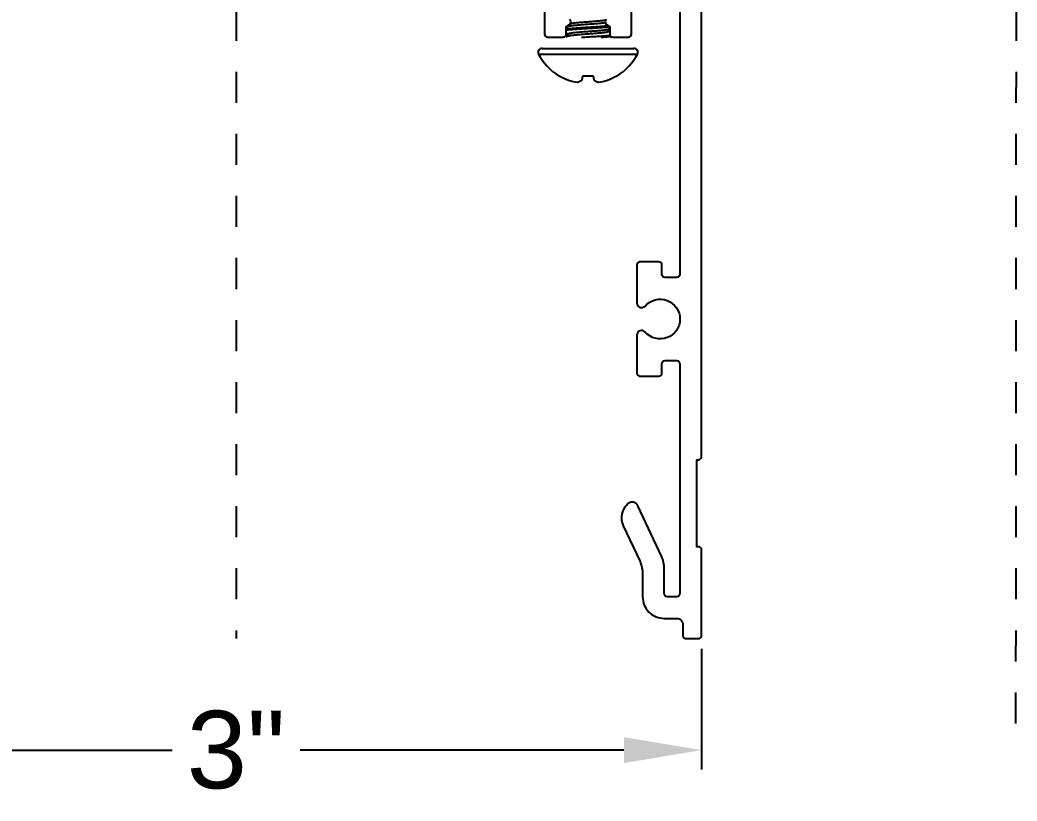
# Model space of a CAD drawing. Extents: x -5.7 to 6.1, y -1.2 to 8.2.
# Drawn here: x -0.697 to 2.517, y -0.524 to 1.994 of the extents above; entities that cross this region are included whole.
import ezdxf

# ---------------------------------------------------------------- set-up
doc = ezdxf.new("R2010")
doc.units = 0
doc.header["$LTSCALE"] = 0.5
doc.header["$MEASUREMENT"] = 0
doc.linetypes.add('PHANTOM', pattern=[0.5, 0.25, -0.05, 0.05, -0.05, 0.05, -0.05])
doc.layers.get('Defpoints').update_dxf_attribs({"linetype": 'CONTINUOUS'})
doc.layers.add('Construction', color=60, linetype='PHANTOM', plot=False)
doc.layers.add('CUST DWG', color=60, linetype='CONTINUOUS', lineweight=20)
doc.layers.add('Hardware', color=242, linetype='CONTINUOUS')
doc.layers.add('Housing', color=150, linetype='CONTINUOUS')
doc.styles.get("Standard").update_dxf_attribs({"font": 'arial.ttf'})
doc.dimstyles.new('LSAD_CustDims', dxfattribs={"dimtxt": 1, "dimasz": 1, "dimexe": 0.0625, "dimexo": 0.042969, "dimgap": 0.0625, "dimtad": 0, "dimtih": 1, "dimtoh": 1, "dimdec": 3, "dimzin": 0, "dimdsep": 46, "dimlunit": 4, "dimtxsty": 'Standard', "dimcen": 0.125, "dimclrd": 256, "dimclre": 256, "dimclrt": 256, "dimadec": 0, "dimazin": 0, "dimtfac": 1, "dimtdec": 3, "dimtix": 1, "dimtofl": 0, "dimtmove": 0, "dimatfit": 3, "dimfxl": 1, "dimfrac": 2, "dimtolj": 1, "dimtzin": 0, "dimarcsym": 0})

# ---------------------------------------------------------------- blocks, each defined once
blk = doc.blocks.new('*D4')
at = {"layer": 'CUST DWG', "lineweight": -2, "ltscale": 0.5, "transparency": 16777216}
for p, q in [((-1.5, -0.033), (-1.5, -0.4221)), ((1.5, -0.0329), (1.5, -0.422)), ((-1.25, -0.3596), (-0.2061, -0.3595)), ((1.25, -0.3595), (0.2061, -0.3595))]:
    blk.add_line(p, q, dxfattribs=at)
at = {"layer": 'CUST DWG', "ltscale": 0.5, "transparency": 16777216}
for points in [[(-1.25, -0.3179), (-1.25, -0.4013), (-1.5, -0.3596)], [(1.25, -0.3178), (1.25, -0.4011), (1.5, -0.3595)]]:
    blk.add_solid(points, dxfattribs=at)
at = {"layer": 'Defpoints', "color": 0, "ltscale": 0.5, "transparency": 16777216}
for p in [(-1.5, 0.01), (1.5, 0.0101), (1.5, -0.3595)]:
    blk.add_point(p, dxfattribs=at)
at = {"layer": 'CUST DWG', "ltscale": 0.5, "transparency": 16777216, "insert": (0, -0.3595), "char_height": 0.25, "attachment_point": 5}
blk.add_mtext('\\A1;3"', dxfattribs=at)

msp = doc.modelspace()

# ---------------------------------------------------------------- linework, layer by layer
at = {"layer": 'Construction', "ltscale": 0.5, "transparency": 16777216}
for p, q in [((2.5166, 7.6265), (2.512, -0.3524)), ((0, 3.6265), (0, 0))]:
    msp.add_line(p, q, dxfattribs=at)
at = {"layer": 'Hardware', "linetype": 'Continuous', "lineweight": 25, "transparency": 16777216}
for p, q in [((1.0689, 1.9751), (1.0689, 1.9728)), ((1.1991, 1.9568), (1.1991, 1.9642)), ((1.0689, 1.949), (1.0689, 1.9415)), ((0.986, 1.9021), (1.282, 1.9021)), ((0.9745, 1.8829), (1.2935, 1.8829)), ((1.0392, 1.814), (1.0407, 1.814)), ((1.1147, 1.7995), (1.1173, 1.814)), ((1.1173, 1.814), (1.1507, 1.814)), ((1.1507, 1.814), (1.1533, 1.7995)), ((1.2273, 1.814), (1.2288, 1.814))]:
    msp.add_line(p, q, dxfattribs=at)
for centre, radius, start, end in [((0.986, 1.8891), 0.013, 90, 207.9938), ((1.282, 1.8891), 0.013, 332.0062, 90), ((1.134, 1.9677), 0.1806, 207.9938, 238.3387), ((1.134, 1.9677), 0.1806, 301.6613, 332.0062), ((1.1336, 1.9699), 0.1815, 239.229, 249.8813), ((1.1171, 1.9435), 0.1512, 252.3082, 263.939), ((1.0901, 1.8349), 0.0431, 284.8076, 304.868), ((1.1779, 1.8349), 0.0431, 235.132, 255.1924), ((1.1509, 1.9435), 0.1512, 276.061, 287.6918), ((1.1344, 1.9699), 0.1815, 290.1187, 300.771)]:
    msp.add_arc(centre, radius, start, end, dxfattribs=at)
for points, knots in [([(1.134, 1.988), (1.1368, 1.9882), (1.1423, 1.9886), (1.1507, 1.9893), (1.1588, 1.9899), (1.1666, 1.9906), (1.1739, 1.9913), (1.1803, 1.992), (1.1859, 1.9927), (1.1892, 1.9931), (1.1907, 1.9933), (1.1908, 1.9933)], [0, 0, 0, 0, 0.0884346, 0.1792045, 0.2716016, 0.3648347, 0.4580677, 0.5504648, 0.6412347, 0.7296693, 0.7396386, 0.7396386, 0.7396386, 0.7396386]), ([(1.064, 1.9654), (1.0646, 1.9654), (1.0651, 1.9655), (1.0686, 1.9658), (1.072, 1.9662), (1.0833, 1.9671), (1.0927, 1.9679), (1.113, 1.9692), (1.1238, 1.9699), (1.134, 1.9705)], [0.3494771, 0.3494771, 0.3494771, 0.3494771, 0.375, 0.375, 0.5, 0.5, 0.75, 0.75, 1, 1, 1, 1]), ([(1.064, 1.9615), (1.0655, 1.9616), (1.0691, 1.962), (1.0756, 1.9626), (1.0838, 1.9633), (1.0929, 1.9639), (1.1027, 1.9646), (1.113, 1.9653), (1.1235, 1.966), (1.1305, 1.9664), (1.134, 1.9666)], [0.3909167, 0.3909167, 0.3909167, 0.3909167, 0.4520709, 0.5296362, 0.6085858, 0.6882465, 0.7679072, 0.8468569, 0.9244221, 1, 1, 1, 1]), ([(1.0695, 1.9731), (1.07, 1.9733), (1.071, 1.9738), (1.0738, 1.9744), (1.0775, 1.975), (1.0821, 1.9756), (1.0877, 1.9763), (1.0941, 1.9769), (1.1014, 1.9776), (1.1092, 1.9783), (1.1173, 1.979), (1.1257, 1.9796), (1.1312, 1.98), (1.134, 1.9802)], [0, 0, 0, 0, 0.091126, 0.181896, 0.270331, 0.358765, 0.449535, 0.541932, 0.635165, 0.728398, 0.820796, 0.911565, 1, 1, 1, 1]), ([(1.0772, 1.9828), (1.078, 1.9829), (1.0789, 1.983), (1.0821, 1.9834), (1.0848, 1.9837), (1.0938, 1.9847), (1.1012, 1.9854), (1.1173, 1.9868), (1.1259, 1.9875), (1.134, 1.988)], [0.325081, 0.325081, 0.325081, 0.325081, 0.375, 0.375, 0.5, 0.5, 0.75, 0.75, 1, 1, 1, 1]), ([(1.134, 1.9802), (1.1421, 1.9808), (1.1507, 1.9814), (1.1668, 1.9828), (1.1742, 1.9835), (1.1832, 1.9845), (1.1859, 1.9848), (1.1887, 1.9852), (1.1892, 1.9853), (1.1897, 1.9853)], [0, 0, 0, 0, 0.25, 0.25, 0.5, 0.5, 0.625, 0.625, 0.6524322, 0.6524322, 0.6524322, 0.6524322]), ([(1.134, 1.9705), (1.1375, 1.9707), (1.1445, 1.971), (1.155, 1.9717), (1.1653, 1.9724), (1.1751, 1.9731), (1.1842, 1.9738), (1.1923, 1.9744), (1.197, 1.9749), (1.1992, 1.9751)], [0, 0, 0, 0, 0.0755779, 0.1531431, 0.2320928, 0.3117535, 0.3914142, 0.4703638, 0.5467648, 0.5467648, 0.5467648, 0.5467648]), ([(1.134, 1.9666), (1.1443, 1.9671), (1.155, 1.9678), (1.1753, 1.9692), (1.1847, 1.9699), (1.196, 1.9709), (1.1994, 1.9712), (1.2026, 1.9715), (1.203, 1.9715), (1.2033, 1.9716)], [0, 0, 0, 0, 0.25, 0.25, 0.5, 0.5, 0.625, 0.625, 0.6400216, 0.6400216, 0.6400216, 0.6400216]), ([(1.134, 1.9568), (1.1368, 1.957), (1.1423, 1.9574), (1.1507, 1.958), (1.1588, 1.9587), (1.1666, 1.9594), (1.1739, 1.9601), (1.1803, 1.9608), (1.1859, 1.9614), (1.1905, 1.962), (1.1942, 1.9626), (1.197, 1.9632), (1.198, 1.9637), (1.1985, 1.9639)], [0, 0, 0, 0, 0.088435, 0.179204, 0.271602, 0.364835, 0.458068, 0.550465, 0.641235, 0.729669, 0.818104, 0.908874, 1, 1, 1, 1]), ([(1.0689, 1.949), (1.0689, 1.9497), (1.0707, 1.9504), (1.0756, 1.9513), (1.0775, 1.9516), (1.0821, 1.9522), (1.0848, 1.9525), (1.0938, 1.9535), (1.1012, 1.9542), (1.1173, 1.9556), (1.1259, 1.9562), (1.134, 1.9568)], [0, 0, 0, 0, 0.25, 0.25, 0.375, 0.375, 0.5, 0.5, 0.75, 0.75, 1, 1, 1, 1]), ([(1.0695, 1.9419), (1.07, 1.9421), (1.071, 1.9425), (1.0738, 1.9432), (1.0775, 1.9438), (1.0821, 1.9444), (1.0877, 1.945), (1.0941, 1.9457), (1.1014, 1.9464), (1.1092, 1.9471), (1.1173, 1.9477), (1.1257, 1.9484), (1.134, 1.949), (1.1423, 1.9496), (1.1507, 1.9502), (1.1588, 1.9509), (1.1666, 1.9516), (1.1739, 1.9523), (1.1803, 1.9529), (1.1859, 1.9536), (1.1905, 1.9542), (1.1942, 1.9548), (1.197, 1.9554), (1.1987, 1.9561), (1.199, 1.9566), (1.1991, 1.9568)], [0, 0, 0, 0, 0.043507, 0.086844, 0.129067, 0.171289, 0.214626, 0.25874, 0.303253, 0.347767, 0.391881, 0.435218, 0.47744, 0.519662, 0.562999, 0.607113, 0.651627, 0.69614, 0.740254, 0.783591, 0.825813, 0.868036, 0.911373, 0.955487, 1, 1, 1, 1]), ([(1.1135, 1.938), (1.1168, 1.9382), (1.1236, 1.9386), (1.134, 1.9392), (1.1445, 1.9398), (1.155, 1.9404), (1.1653, 1.9411), (1.1751, 1.9418), (1.1842, 1.9425), (1.1924, 1.9432), (1.1992, 1.9438), (1.203, 1.9442), (1.2047, 1.9444)], [0.4055925, 0.4055925, 0.4055925, 0.4055925, 0.4442206, 0.4832737, 0.5223268, 0.5624068, 0.6032021, 0.6443649, 0.6855277, 0.7263231, 0.7664031, 0.802953, 0.802953, 0.802953, 0.802953]), ([(1.1763, 1.938), (1.179, 1.9382), (1.1846, 1.9386), (1.1924, 1.9393), (1.1994, 1.9399), (1.2041, 1.9404), (1.2064, 1.9407), (1.2071, 1.9408)], [0.683288, 0.683288, 0.683288, 0.683288, 0.7189803, 0.7597757, 0.7998557, 0.8389088, 0.8553483, 0.8553483, 0.8553483, 0.8553483])]:
    msp.add_open_spline(points, degree=3, knots=knots, dxfattribs=at)
for points in [[(1.0695, 1.9731), (1.0677, 1.972), (1.0658, 1.971), (1.064, 1.9699)], [(1.1985, 1.9639), (1.2003, 1.965), (1.2022, 1.966), (1.204, 1.9671)], [(1.0695, 1.9419), (1.0673, 1.9406), (1.0651, 1.9393), (1.0629, 1.938)], [(1.064, 1.9515), (1.0656, 1.9505), (1.0673, 1.9496), (1.0689, 1.9486)], [(1.204, 1.9543), (1.2024, 1.9552), (1.2007, 1.9562), (1.1991, 1.9571)], [(1.2077, 1.938), (1.2083, 1.9384), (1.2089, 1.9387), (1.2095, 1.9391)]]:
    msp.add_open_spline(points, degree=3, dxfattribs=at)
at = {"layer": 'Housing', "linetype": 'Continuous', "lineweight": 25, "transparency": 16777216}
for points in [[(1.4301, 2.44), (1.4301, 1.1738, -0.414214), (1.4201, 1.1638), (1.3822, 1.1638, -0.414214), (1.3722, 1.1738), (1.3722, 1.2037, 0.414214), (1.3622, 1.2137), (1.3015, 1.2137, 0.414214), (1.2915, 1.2037), (1.2915, 1.0815, 0.694078), (1.3179, 1.0717, -2.678512), (1.3179, 0.9878, 0.694078), (1.2915, 0.978), (1.2915, 0.8559, 0.414214), (1.3015, 0.8459), (1.3622, 0.8459, 0.414214), (1.3722, 0.8559), (1.3722, 0.8858, -0.414214), (1.3822, 0.8958), (1.4201, 0.8958, -0.414214), (1.4301, 0.8858), (1.4301, 0.145, -0.414214), (1.4201, 0.135), (1.39, 0.135, -0.414214), (1.38, 0.145), (1.38, 0.2233, 0.109518), (1.3706, 0.2656), (1.2948, 0.4283, 0.490314), (1.2639, 0.4353, 0.342129), (1.2477, 0.3636), (1.3006, 0.2501, -0.109518), (1.31, 0.2078), (1.31, 0.135, 0.414214), (1.38, 0.065), (1.42, 0.065, -0.414214), (1.44, 0.045), (1.44, 0.01, 0.414214), (1.45, 0), (1.49, 0, 0.414214), (1.5, 0.01), (1.5, 0.286, 0.414214), (1.49, 0.296), (1.485, 0.296), (1.485, 0.576), (1.49, 0.576, 0.414214), (1.5, 0.586), (1.5, 3.0405, 0.414214)], [(0.994, 2.3681), (0.994, 1.948, 0.414214), (1.004, 1.938), (1.054, 1.938, 0.414214), (1.064, 1.948), (1.064, 1.971), (1.0751, 1.9803, 0.466307), (1.0751, 1.9957)], [(1.1929, 1.9957, 0.466308), (1.1929, 1.9803), (1.204, 1.971), (1.204, 1.948, 0.414214), (1.214, 1.938), (1.264, 1.938, 0.414214), (1.274, 1.948), (1.274, 2.275, -0.414214)]]:
    msp.add_lwpolyline(points, format="xyb", dxfattribs=at)

# ---------------------------------------------------------------- dimensions: what is measured, and where the dimension line sits
at = {"layer": 'CUST DWG', "ltscale": 0.5, "transparency": 16777216}
dim = msp.add_linear_dim(base=(1.5, -0.3595), p1=(-1.5, 0.01), p2=(1.5, 0.0101), angle=0.0027, dimstyle='LSAD_CustDims', override={"dimtxt": 0.25, "dimasz": 0.25}, dxfattribs=at)
dim.commit()
dim.dimension.update_dxf_attribs({"geometry": '*D4', "text_midpoint": (0, -0.3595), "dimtype": 128})

doc.saveas('drawing.dxf')
